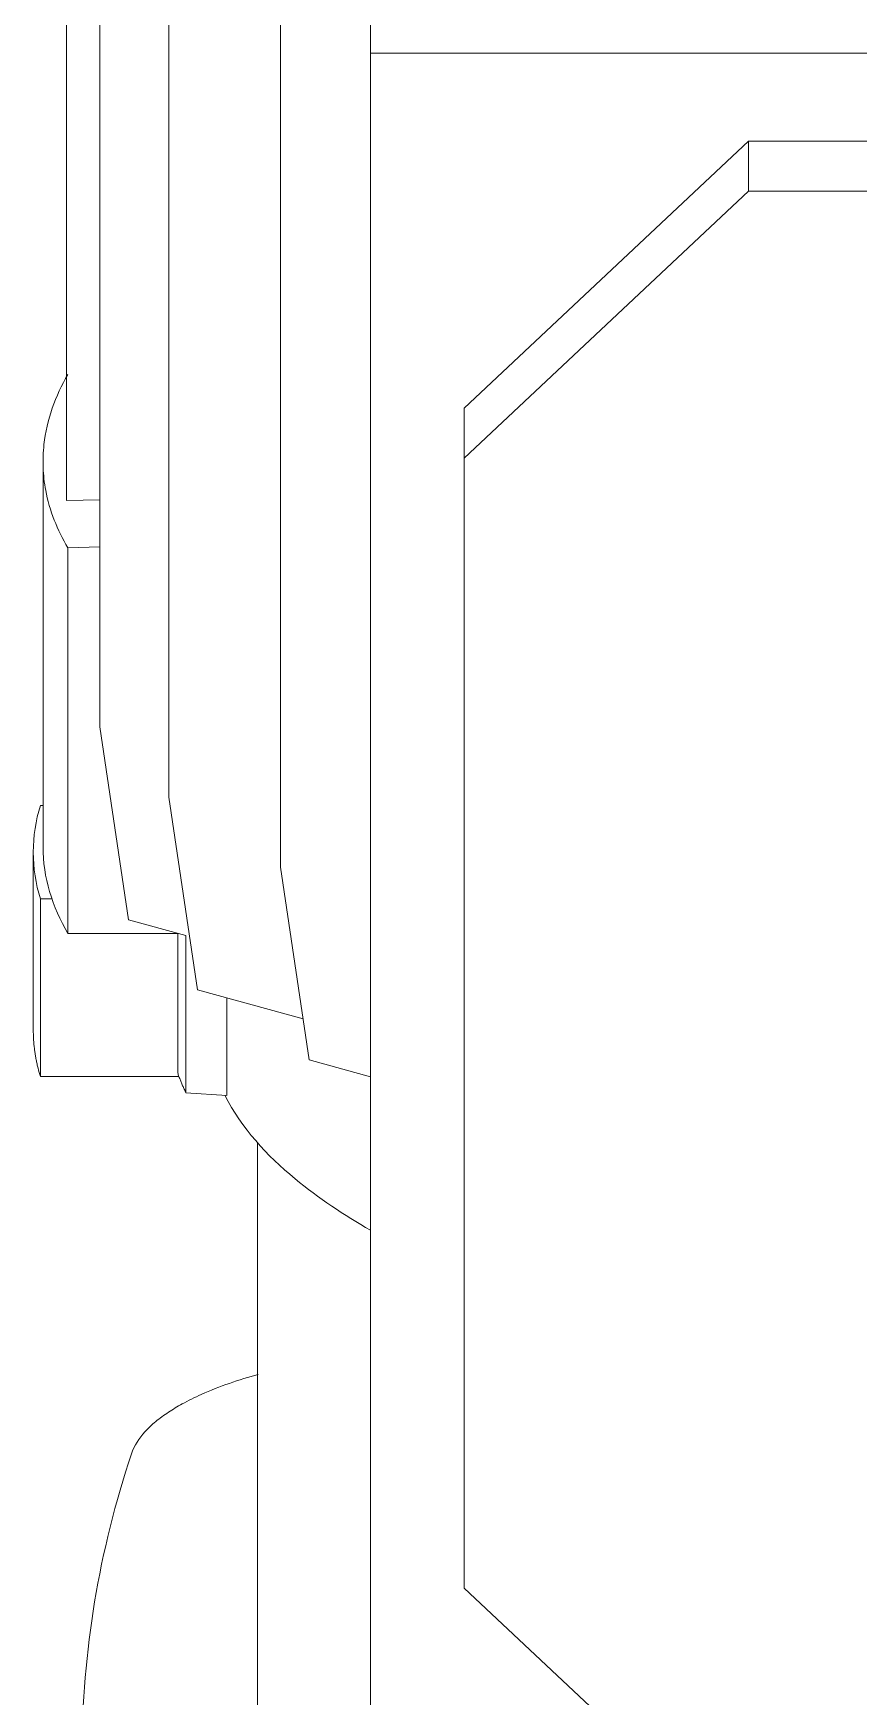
# Model space of a CAD drawing. Header units: millimetres. Extents: x 2179 to 48742, y 3478 to 161002.
# Drawn here: x 33066.5 to 33108.9, y 141788.7 to 141874 of the extents above; entities that cross this region are included whole.
import ezdxf

# ---------------------------------------------------------------- set-up
doc = ezdxf.new("R2010")
doc.units = ezdxf.units.MM
doc.layers.add('0-1', color=7, linetype='Continuous', lineweight=9)
doc.layers.add('2966-1_navrh dispozice stroju-HK_02_dwg-1', color=7, linetype='Continuous', lineweight=9, true_color=0x919191)

# ---------------------------------------------------------------- blocks, each defined once
blk = doc.blocks.new('2966-1_navrh dispozice stroju-HK_02_dwg-876232-1NP _ stroje')
at = {"layer": '0-1'}
for p, q in [((-60923.843, 56144.85), (-60892.08, 56197.69)), ((-60889.882, 56196.369), (-60921.644, 56143.528)), ((-60928.387, 56105.375), (-60911.474, 56095.208)), ((-60892.794, 56096.814), (-60865.94, 56080.672)), ((-60913.285, 56096.297), (-60913.355, 56096.18)), ((-60911.49, 56094.635), (-60903.678, 56089.939))]:
    blk.add_line(p, q, dxfattribs=at)
at = {"layer": '0-1', "flags": 128}
for points in [[(-60937.69, 56130.569), (-60939.449, 56131.626), (-60892.206, 56210.22)], [(-60890.447, 56209.162), (-60937.69, 56130.569), (-60856.829, 56081.963), (-60809.586, 56160.556)], [(-60819.85, 56166.726), (-60816.753, 56152.41), (-60848.515, 56099.57), (-60867.761, 56094.134), (-60917.415, 56123.982), (-60919.614, 56125.303), (-60923.843, 56144.85), (-60921.644, 56143.528), (-60917.415, 56123.982)], [(-60892.707, 56103.529), (-60895.072, 56101.28), (-60904.304, 56105.107), (-60973.567, 56146.742), (-60979.024, 56151.245), (-60973.948, 56146.971), (-60973.567, 56146.742)], [(-60897.029, 56102.091), (-60901.104, 56098.216), (-60910.336, 56102.044), (-60979.599, 56143.678), (-60984.595, 56147.712), (-60979.98, 56143.907), (-60979.599, 56143.678)], [(-60906.005, 56097.034), (-60915.236, 56100.862), (-60984.5, 56142.496), (-60988.67, 56145.849), (-60984.881, 56142.725), (-60984.5, 56142.496)], [(-60925.225, 56106.865), (-60926.069, 56105.392), (-60979.588, 56137.563), (-60978.569, 56138.931)], [(-60923.161, 56105.625), (-60923.956, 56104.197), (-60907.007, 56094.009), (-60904.105, 56098.837), (-60897.971, 56095.15)], [(-60899.972, 56099.293), (-60895.685, 56096.716), (-60896.873, 56094.986), (-60903.787, 56099.143), (-60906.005, 56097.034)], [(-60897.776, 56095.11), (-60901.438, 56089.017), (-60909.251, 56093.713), (-60908.944, 56094.223)]]:
    blk.add_lwpolyline(points, dxfattribs=at)
at = {"layer": '0-1'}
for points, knots in [([(-60931.578, 56108.779), (-60930.958, 56107.665), (-60929.879, 56106.336), (-60928.15, 56105.204), (-60926.469, 56104.436), (-60925.012, 56104.203), (-60923.956, 56104.197)], [0, 0, 0, 0, 0.409006, 0.535046, 0.661086, 1, 1, 1, 1]), ([(-60895.742, 56096.634), (-60893.848, 56096.499), (-60890.438, 56097.217), (-60887.326, 56098.711), (-60885.96, 56099.473)], [0, 0, 0, 0, 0.544721, 1, 1, 1, 1]), ([(-60897.971, 56095.15), (-60897.906, 56095.136), (-60897.808, 56095.116), (-60897.677, 56095.092), (-60897.578, 56095.075), (-60897.479, 56095.059), (-60897.379, 56095.044), (-60897.279, 56095.03), (-60897.178, 56095.017), (-60897.042, 56095.002), (-60896.941, 56094.992), (-60896.873, 56094.986)], [0, 0, 0, 0, 0.179498, 0.269583, 0.359927, 0.450537, 0.541419, 0.632578, 0.724021, 0.815752, 1, 1, 1, 1]), ([(-60882.593, 56090.729), (-60882.866, 56089.731), (-60883.17, 56088.358), (-60883.313, 56086.688), (-60883.316, 56085.78), (-60883.245, 56084.984), (-60883.043, 56084.036), (-60882.741, 56083.392), (-60882.45, 56083.052)], [0, 0, 0, 0, 0.392054, 0.530017, 0.634007, 0.735336, 0.831942, 1, 1, 1, 1]), ([(-60903.678, 56089.939), (-60903.553, 56089.864), (-60903.362, 56089.756), (-60903.102, 56089.623), (-60902.904, 56089.529), (-60902.703, 56089.44), (-60902.499, 56089.356), (-60902.292, 56089.277), (-60902.082, 56089.204), (-60901.799, 56089.113), (-60901.583, 56089.053), (-60901.438, 56089.017)], [0, 0, 0, 0, 0.180081, 0.270238, 0.360533, 0.451013, 0.541721, 0.632701, 0.723995, 0.815643, 1, 1, 1, 1]), ([(-60882.45, 56083.052), (-60879.06, 56079.089), (-60871.519, 56072.619), (-60862.367, 56068.82), (-60857.935, 56067.659)], [0, 0, 0, 0, 0.532196, 1, 1, 1, 1])]:
    blk.add_open_spline(points, degree=3, knots=knots, dxfattribs=at)
for points in [[(-60913.355, 56096.18), (-60912.814, 56095.578), (-60911.555, 56094.526), (-60910.037, 56093.908), (-60909.251, 56093.713)], [(-60911.474, 56095.208), (-60910.137, 56094.4), (-60908.565, 56094.026), (-60907.007, 56094.009)]]:
    blk.add_open_spline(points, degree=3, dxfattribs=at)

msp = doc.modelspace()

# ---------------------------------------------------------------- block references
at = {"layer": '2966-1_navrh dispozice stroju-HK_02_dwg-1', "rotation": 301.0103595051887}
msp.add_blockref('2966-1_navrh dispozice stroju-HK_02_dwg-876232-1NP _ stroje', (16370.456, 60726.753), dxfattribs=at)

doc.saveas('drawing.dxf')
